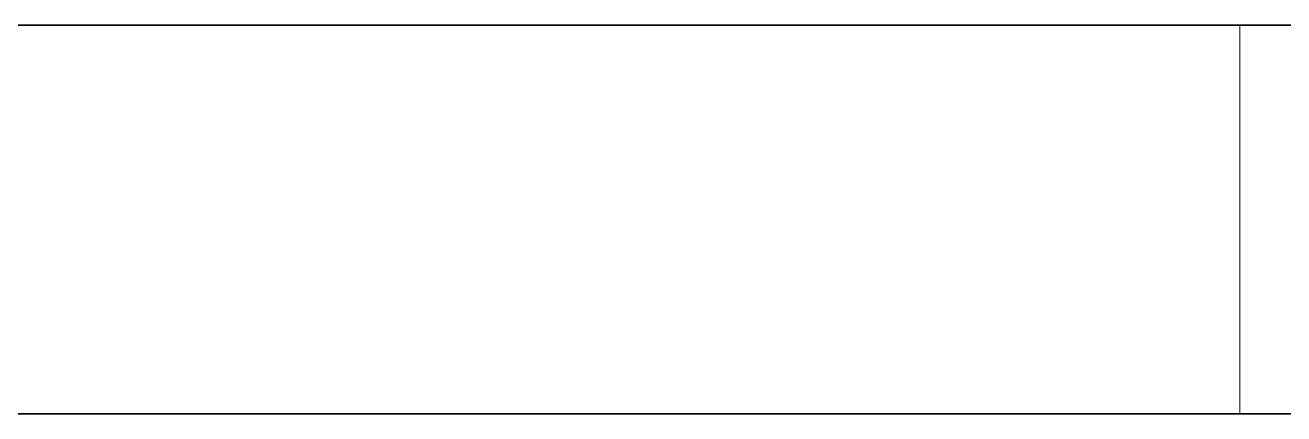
# Model space of a CAD drawing. Extents: x -442948 to -439736, y 420528 to 424220.
# Drawn here: x -442396.5 to -442386.78, y 423945.76 to 423948.76 of the extents above; entities that cross this region are included whole.
import ezdxf

# ---------------------------------------------------------------- set-up
doc = ezdxf.new("R2010")
doc.units = 0
doc.linetypes.add('DASHED2', pattern=[9.525, 6.35, -3.175])
doc.layers.add('GIZLI', color=8, linetype='DASHED2', lineweight=18)
doc.layers.add('GORUNEN', color=7, linetype='Continuous', lineweight=35)

msp = doc.modelspace()

# ---------------------------------------------------------------- linework, layer by layer
at = {"layer": 'GIZLI', "color": 6}
for points in [[(-442387.1206, 423948.7596), (-442387.2149, 423948.7596), (-442387.4967, 423948.7596), (-442387.9623, 423948.7596), (-442388.606, 423948.7596), (-442389.4197, 423948.7596), (-442390.3931, 423948.7596), (-442391.514, 423948.7596), (-442392.7682, 423948.7596), (-442394.1401, 423948.7596), (-442395.6123, 423948.7596), (-442397.1664, 423948.7596), (-442398.7828, 423948.7596), (-442400.4411, 423948.7596), (-442402.1206, 423948.7596)], [(-442402.1206, 423948.7596), (-442400.4411, 423948.7596), (-442398.7828, 423948.7596), (-442397.1664, 423948.7596), (-442395.6123, 423948.7596), (-442394.1401, 423948.7596), (-442392.7682, 423948.7596), (-442391.514, 423948.7596), (-442390.3931, 423948.7596), (-442389.4197, 423948.7596), (-442388.606, 423948.7596), (-442387.9623, 423948.7596), (-442387.4967, 423948.7596), (-442387.2149, 423948.7596), (-442387.1206, 423948.7596)], [(-442387.1206, 423948.7596), (-442387.2149, 423948.7596), (-442387.4967, 423948.7596), (-442387.9623, 423948.7596), (-442388.606, 423948.7596), (-442389.4197, 423948.7596), (-442390.3931, 423948.7596), (-442391.514, 423948.7596), (-442392.7682, 423948.7596), (-442394.1401, 423948.7596), (-442395.6123, 423948.7596), (-442397.1664, 423948.7596), (-442398.7828, 423948.7596), (-442400.4411, 423948.7596), (-442402.1206, 423948.7596)], [(-442402.1206, 423948.7596), (-442400.4411, 423948.7596), (-442398.7828, 423948.7596), (-442397.1664, 423948.7596), (-442395.6123, 423948.7596), (-442394.1401, 423948.7596), (-442392.7682, 423948.7596), (-442391.514, 423948.7596), (-442390.3931, 423948.7596), (-442389.4197, 423948.7596), (-442388.606, 423948.7596), (-442387.9623, 423948.7596), (-442387.4967, 423948.7596), (-442387.2149, 423948.7596), (-442387.1206, 423948.7596)], [(-442356.6206, 423948.7596), (-442398.7206, 423948.7596)], [(-442387.1206, 423945.7596), (-442387.1206, 423948.7596)], [(-442387.1206, 423945.7596), (-442387.1206, 423948.7596)], [(-442387.1206, 423945.7596), (-442447.6206, 423945.7596)], [(-442356.6206, 423945.7596), (-442398.7206, 423945.7596)]]:
    msp.add_lwpolyline(points, dxfattribs=at)
at = {"layer": 'GORUNEN', "color": 6}
for points in [[(-442356.6206, 423948.7596), (-442398.7206, 423948.7596)], [(-442356.6206, 423945.7596), (-442398.7206, 423945.7596)]]:
    msp.add_lwpolyline(points, dxfattribs=at)

doc.saveas('drawing.dxf')
